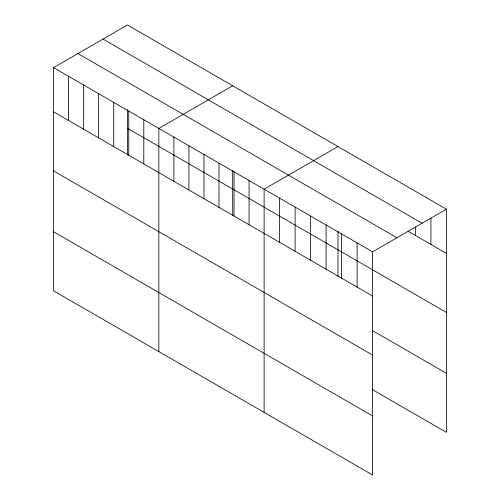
<?xml version="1.0" encoding="UTF-8"?>
<svg xmlns="http://www.w3.org/2000/svg" width="500" height="500" viewBox="0 0 500 500"><rect width="100%" height="100%" fill="white"/><g stroke="black" fill="none" stroke-linecap="round" stroke-linejoin="round"><path stroke-width="0.75" d="M53.562 67.638L372.581 251.819L372.581 475L53.562 290.819L53.562 67.638L127.419 25L446.438 209.181L446.438 432.362L372.331 389.575M232.694 85.781L158.837 128.419L158.837 351.6M337.969 146.562L264.113 189.2L264.113 412.381M372.581 251.819L446.438 209.181M103.05 39.069L422.062 223.25M408.038 231.219L446.438 253.388M77.938 53.569L396.95 237.75M127.419 128.262L446.438 312.45M53.562 111.844L372.581 296.025M372.331 330.513L446.438 373.3M53.562 170.906L372.581 355.087M53.562 231.756L372.581 415.938M430.938 218.075L430.938 244.438M415.444 226.962L415.444 235.494M357.088 242.875L357.088 287.081M341.587 233.931L341.587 278.131M337.969 231.175L337.969 276.45M326.094 224.981L326.094 269.188M310.6 216.038L310.6 260.244M295.106 207.094L295.106 251.294M279.613 198.144L279.613 242.35M249.075 180.519L249.075 224.719M234.037 171.831L234.037 216.038M232.694 170.394L232.694 215.669M219 163.15L219 207.356M203.956 154.469L203.956 198.675M188.919 145.787L188.919 189.988M173.881 137.1L173.881 181.306M143.8 119.738L143.8 163.944M128.763 111.056L128.763 155.256M127.419 109.612L127.419 154.887M113.719 102.369L113.719 146.575M98.681 93.688L98.681 137.894M83.644 85.006L83.644 129.213M68.606 76.325L68.606 120.525"/></g></svg>
